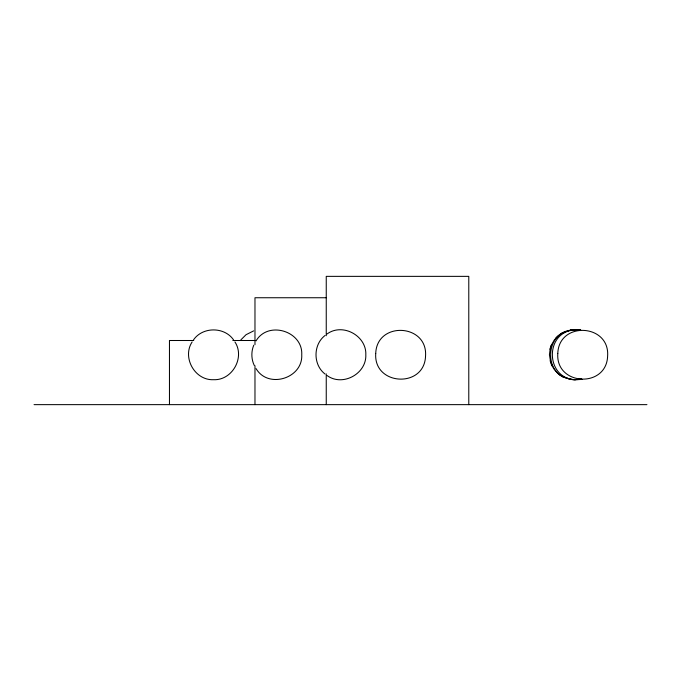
<?xml version="1.0" encoding="UTF-8"?>
<svg xmlns="http://www.w3.org/2000/svg" width="681" height="681" viewBox="0 0 681 681"><rect width="100%" height="100%" fill="white"/><g stroke="black" fill="none" stroke-linecap="round" stroke-linejoin="round"><path stroke-width="1.02" d="M550.205 348.689L549.422 354.75L550.716 362.581M550.027 349.285L550.716 346.927M550.325 348.102L550.495 347.514M550.682 346.927L551.355 345.207M550.878 346.348L551.091 345.778M253.758 345.207C251.076 351.617 251.255 359.151 254.251 365.416M551.321 345.207L554.368 339.896L557.645 336.269M192.136 341.93C181.878 357.431 194.843 380.585 213.536 379.7C232.221 380.585 245.186 357.431 234.928 341.93M256.065 340.892C268.178 320.283 303.019 331.196 301.743 354.75C303.019 378.313 268.178 389.226 256.065 368.608M193.498 339.896C202.623 326.599 224.449 326.599 233.566 339.896M240.844 339.896L246.02 334.72L253.638 330.881M555.917 338.006L556.76 337.112M325.05 335.469C313.005 344.697 313.005 364.812 325.05 374.039M557.611 336.269L559.544 334.72M559.501 334.72L561.578 333.358M327.016 334.013C342.466 322.539 366.659 335.716 365.816 354.75C366.659 373.792 342.466 386.961 327.016 375.495M561.536 333.358L562.642 332.754M562.608 332.754L570.738 330.081M563.817 332.754L564.907 332.209M567.171 331.264L568.329 330.881M580.459 378.951L578.024 379.428M580.033 379.215L581.225 378.951M581.634 378.951L578.824 379.428M570.295 330.285L572.721 329.927M571.912 330.081C545.753 331.775 542.706 373.197 568.329 378.619M581.761 379.215L574.364 379.7L576.892 379.7M570.704 330.081L576.892 329.808M574.449 329.927C544.23 332.03 545.37 379.053 575.666 379.666M577.607 379.581L579.233 379.428M581.923 379.428L577.045 379.666M573.13 329.927L575.666 329.842M575.82 329.927L580.697 329.927M573.147 329.842L580.553 330.081M326.25 297.742L254.975 297.742L254.975 344.705M193.744 340.5L169.458 340.5L169.458 404.642M232.808 340.5L254.975 340.5M34.05 404.642L646.95 404.642M573.147 379.666L575.164 379.7M575.59 329.842L578.016 329.927M572.721 379.581L573.938 379.666M573.181 379.666L570.704 379.428M571.504 379.428L573.13 379.581M579.233 330.081L580.442 330.285M571.912 379.428L567.92 378.619M570.738 379.428L562.608 376.755M579.233 330.285L580.459 330.557M569.512 378.951L570.704 379.215M561.536 376.15L562.642 376.755M561.578 376.15L559.501 374.788M559.544 374.788L557.611 373.239M557.645 373.239L553.627 368.608L550.682 362.581M552.402 366.514L551.125 363.731M550.171 360.811L550.325 361.407M468.783 404.642L468.783 276.358L326.25 276.358L326.25 335.733M326.25 373.895L326.25 404.642M254.975 365.74L254.975 404.642M375.725 353.533C373.529 385.863 424.552 388.528 425.548 355.976C427.745 323.645 376.721 320.972 375.725 353.533M557.79 353.533C555.594 385.863 606.618 388.528 607.622 355.976C609.818 323.645 558.795 320.972 557.79 353.533"/></g></svg>
